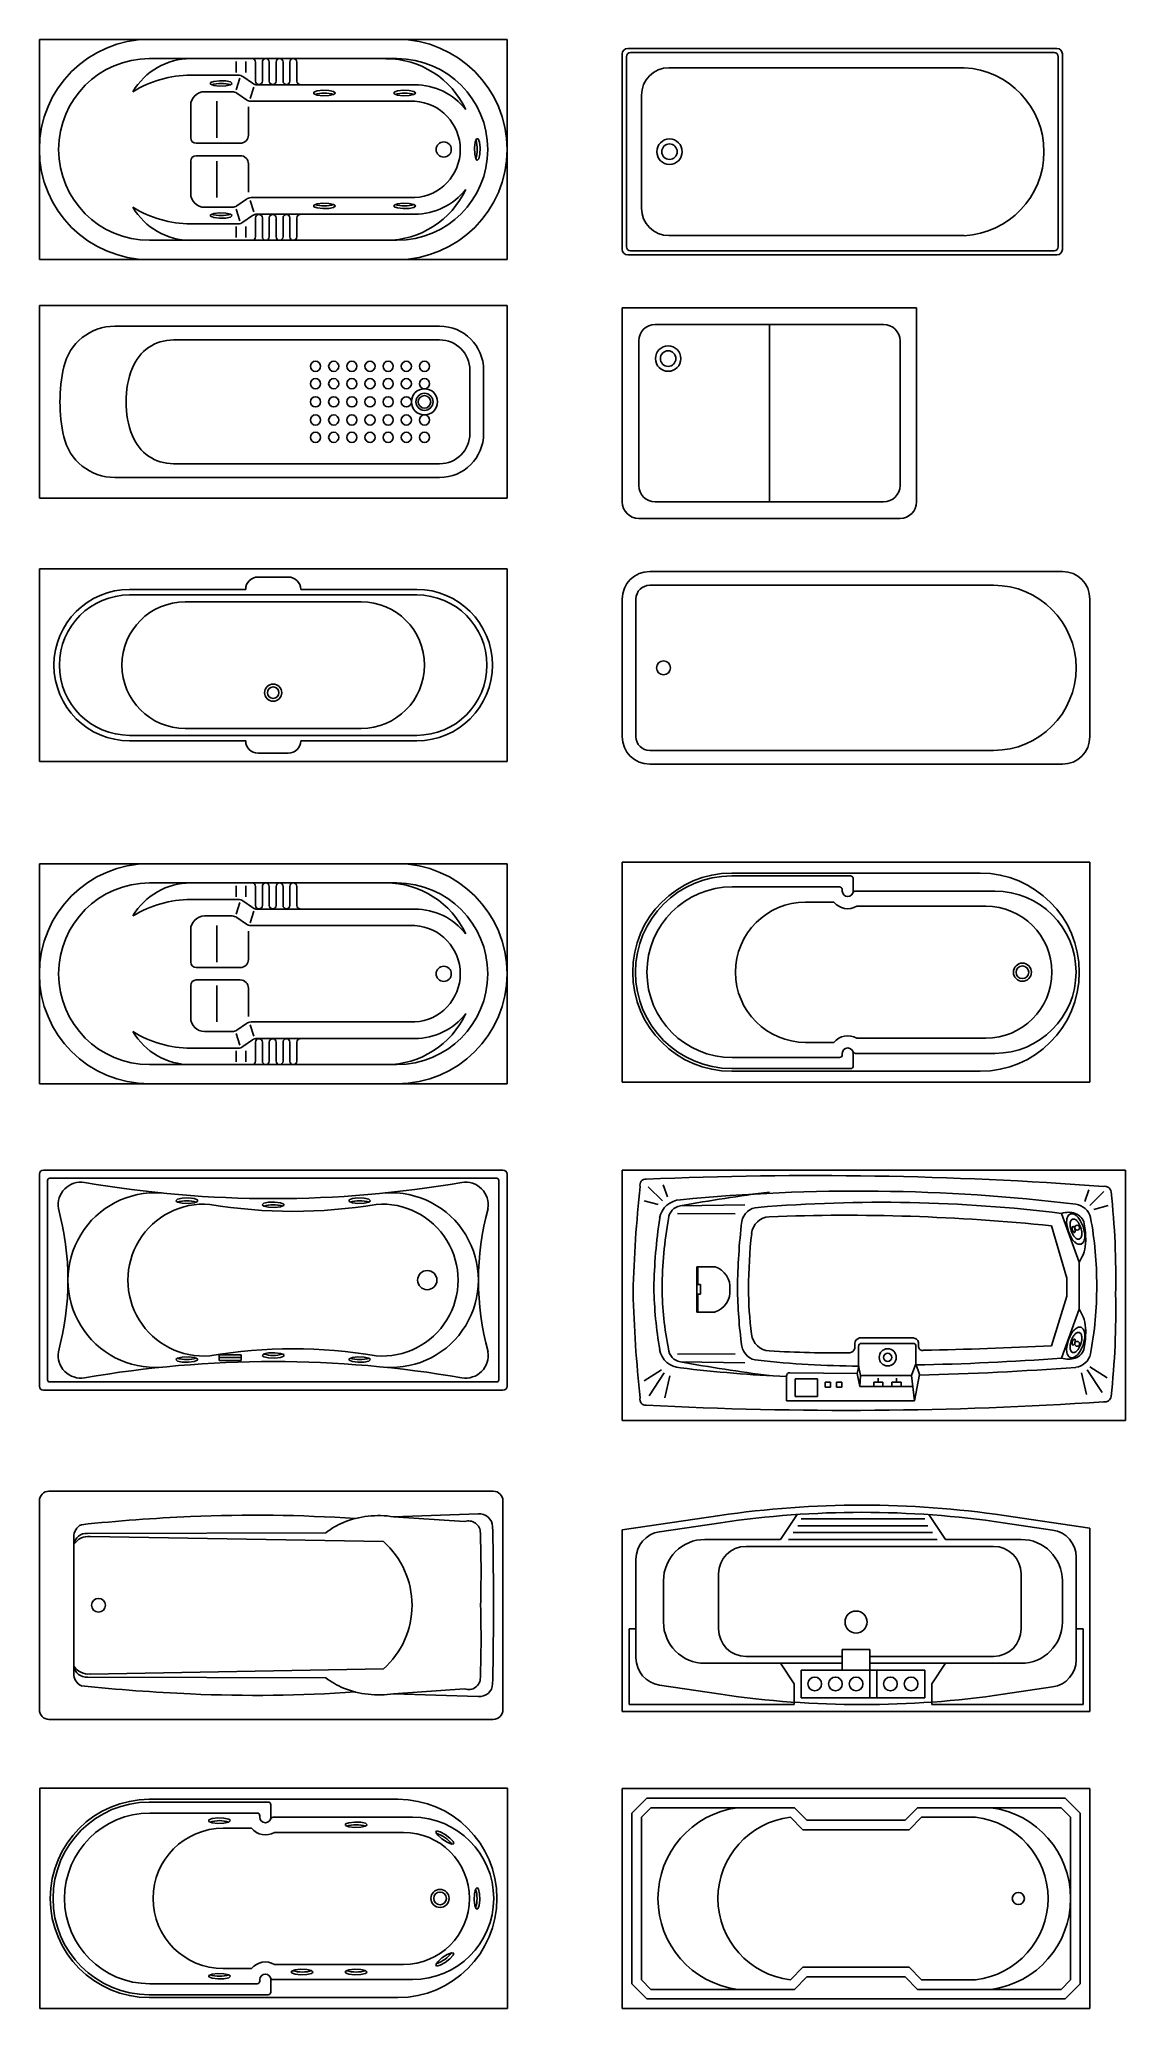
# Model space of a CAD drawing. Header units: millimetres. Extents: x 323 to 717, y -352 to 363.
import ezdxf

# ---------------------------------------------------------------- set-up
doc = ezdxf.new("R2010")
doc.units = ezdxf.units.MM
doc.layers.add('vasche', color=175, linetype='Continuous')

msp = doc.modelspace()

# ---------------------------------------------------------------- linework, layer by layer
at = {"layer": 'vasche'}
for p, q in [((322.6, 363.41), (322.6, 283.41)), ((492.6, 363.41), (322.6, 363.41)), ((492.6, 283.41), (492.6, 363.41)), ((534.48, 287.1), (534.48, 358.1)), ((534.48, 287.1), (534.48, 358.1)), ((536.48, 360.1), (684.48, 360.1)), ((536.48, 360.1), (684.48, 360.1)), ((537.48, 358.6), (684.48, 358.6)), ((684.48, 360.1), (692.48, 360.1)), ((684.48, 360.1), (692.48, 360.1)), ((684.48, 358.6), (691.48, 358.6)), ((694.48, 358.1), (694.48, 287.1)), ((694.48, 358.1), (694.48, 287.1)), ((452.6, 356.41), (362.6, 356.41)), ((394.17, 351.41), (394.17, 355.41)), ((397.67, 351.41), (397.67, 355.41)), ((401.17, 348.25), (401.17, 355.16)), ((403.67, 355.16), (403.67, 348.25)), ((406.17, 348.25), (406.17, 355.16)), ((408.67, 355.16), (408.67, 348.25)), ((411.17, 348.25), (411.17, 355.16)), ((413.67, 355.16), (413.67, 348.25)), ((416.17, 348.25), (416.17, 355.16)), ((535.98, 288.1), (535.98, 357.1)), ((551.48, 353.1), (658.77, 353.1)), ((692.98, 357.1), (692.98, 288.1)), ((377.62, 350.41), (394.88, 350.41)), ((392.67, 344.41), (382.62, 344.41)), ((394.16, 345.12), (395.48, 349.32)), ((397.84, 341.45), (394.39, 343.87)), ((396.6, 349.87), (400.05, 347.45)), ((399.25, 341.93), (400.57, 346.09)), ((401.77, 346.91), (459.1, 346.91)), ((377.62, 339.41), (377.62, 327.66)), ((387.12, 340.91), (387.12, 327.66)), ((398.62, 328.66), (398.62, 338.91)), ((459.1, 340.91), (399.56, 340.91)), ((541.48, 302.1), (541.48, 343.1)), ((379.62, 325.66), (395.62, 325.66)), ((377.62, 319.16), (377.62, 307.41)), ((395.62, 321.16), (379.62, 321.16)), ((387.12, 305.91), (387.12, 319.16)), ((398.62, 307.91), (398.62, 318.16)), ((382.62, 302.41), (392.67, 302.41)), ((394.16, 301.69), (395.48, 297.5)), ((394.39, 302.95), (397.84, 305.37)), ((399.25, 304.88), (400.57, 300.72)), ((399.56, 305.91), (459.1, 305.91)), ((377.62, 296.41), (394.88, 296.41)), ((394.17, 295.41), (394.17, 291.41)), ((396.6, 296.95), (400.05, 299.37)), ((397.67, 295.41), (397.67, 291.41)), ((401.17, 298.57), (401.17, 291.66)), ((401.77, 299.91), (459.1, 299.91)), ((403.67, 291.66), (403.67, 298.57)), ((406.17, 298.57), (406.17, 291.66)), ((408.67, 291.66), (408.67, 298.57)), ((411.17, 298.57), (411.17, 291.66)), ((413.67, 291.66), (413.67, 298.57)), ((416.17, 298.57), (416.17, 291.66)), ((362.6, 290.41), (452.6, 290.41)), ((684.48, 286.6), (537.48, 286.6)), ((658.77, 292.1), (551.48, 292.1)), ((691.48, 286.6), (684.48, 286.6)), ((322.6, 283.41), (492.6, 283.41)), ((684.48, 285.1), (536.48, 285.1)), ((684.48, 285.1), (536.48, 285.1)), ((692.48, 285.1), (684.48, 285.1)), ((692.48, 285.1), (684.48, 285.1)), ((492.6, 266.73), (322.6, 266.73)), ((322.6, 266.73), (322.6, 196.73)), ((492.6, 196.73), (492.6, 266.73)), ((641.48, 265.86), (534.48, 265.86)), ((534.48, 265.86), (534.48, 195.36)), ((641.48, 195.36), (641.48, 265.86)), ((468.1, 259.23), (350.04, 259.23)), ((629.48, 259.86), (546.48, 259.86)), ((587.98, 259.86), (587.98, 195.36)), ((371.33, 254.23), (468.1, 254.23)), ((540.48, 253.86), (540.48, 201.36)), ((635.48, 201.36), (635.48, 253.86)), ((479.1, 243.23), (479.1, 220.23)), ((484.1, 220.23), (484.1, 243.23)), ((468.1, 209.23), (371.33, 209.23)), ((350.04, 204.23), (468.1, 204.23)), ((322.6, 196.73), (492.6, 196.73)), ((546.48, 195.36), (629.48, 195.36)), ((540.48, 189.36), (635.48, 189.36)), ((492.6, 171.07), (322.6, 171.07)), ((322.6, 171.07), (322.6, 101.07)), ((413.1, 168.07), (402.1, 168.07)), ((492.6, 101.07), (492.6, 171.07)), ((694.48, 170.09), (544.48, 170.09)), ((669.48, 165.09), (544.48, 165.09)), ((397.6, 163.57), (355.4, 163.57)), ((459.8, 161.57), (355.4, 161.57)), ((439.6, 159.07), (375.6, 159.07)), ((459.8, 163.57), (417.6, 163.57)), ((534.48, 160.09), (534.48, 135.09)), ((539.48, 160.09), (539.48, 135.09)), ((704.48, 135.09), (704.48, 160.09)), ((534.48, 135.09), (534.48, 110.09)), ((539.48, 135.09), (539.48, 110.09)), ((704.48, 110.09), (704.48, 135.09)), ((355.4, 110.57), (459.8, 110.57)), ((355.4, 108.57), (397.6, 108.57)), ((375.6, 113.07), (439.6, 113.07)), ((417.6, 108.57), (459.8, 108.57)), ((322.6, 101.07), (492.6, 101.07)), ((402.1, 104.07), (413.1, 104.07)), ((544.48, 105.09), (669.48, 105.09)), ((544.48, 100.09), (694.48, 100.09)), ((704.46, 64.51), (534.46, 64.51)), ((534.46, 64.51), (534.46, -15.49)), ((704.46, -15.49), (704.46, 64.51)), ((322.6, 63.94), (322.6, -16.06)), ((492.6, 63.94), (322.6, 63.94)), ((492.6, -16.06), (492.6, 63.94)), ((664.64, 60.51), (574.28, 60.51)), ((617.46, 59.51), (574.28, 59.51)), ((618.46, 54.01), (618.46, 58.51)), ((452.6, 56.94), (362.6, 56.94)), ((377.62, 50.94), (394.88, 50.94)), ((394.17, 51.94), (394.17, 55.94)), ((396.6, 50.4), (400.05, 47.99)), ((397.67, 51.94), (397.67, 55.94)), ((401.17, 48.79), (401.17, 55.69)), ((403.67, 55.69), (403.67, 48.79)), ((406.17, 48.79), (406.17, 55.69)), ((408.67, 55.69), (408.67, 48.79)), ((411.17, 48.79), (411.17, 55.69)), ((413.67, 55.69), (413.67, 48.79)), ((416.17, 48.79), (416.17, 55.69)), ((574.46, 55.51), (613.46, 55.51)), ((614.46, 54.51), (614.46, 54.01)), ((669.96, 54.01), (619.29, 54.01)), ((392.67, 44.94), (382.62, 44.94)), ((394.16, 45.66), (395.48, 49.85)), ((397.84, 41.99), (394.39, 44.4)), ((399.25, 42.47), (400.57, 46.63)), ((401.77, 47.44), (459.1, 47.44)), ((601.16, 50.01), (611.44, 50.01)), ((619.77, 48.51), (666.66, 48.51)), ((377.62, 39.94), (377.62, 28.19)), ((387.12, 41.44), (387.12, 28.19)), ((398.62, 29.19), (398.62, 39.44)), ((459.1, 41.44), (399.56, 41.44)), ((379.62, 26.19), (395.62, 26.19)), ((395.62, 21.69), (379.62, 21.69)), ((377.62, 19.69), (377.62, 7.94)), ((387.12, 6.44), (387.12, 19.69)), ((398.62, 8.44), (398.62, 18.69)), ((382.62, 2.94), (392.67, 2.94)), ((394.16, 2.23), (395.48, -1.96)), ((394.39, 3.49), (397.84, 5.9)), ((399.25, 5.42), (400.57, 1.26)), ((399.56, 6.44), (459.1, 6.44)), ((401.77, 0.44), (459.1, 0.44)), ((666.66, 0.51), (619.77, 0.51)), ((377.62, -3.06), (394.88, -3.06)), ((394.17, -4.06), (394.17, -8.06)), ((396.6, -2.51), (400.05, -0.1)), ((397.67, -4.06), (397.67, -8.06)), ((401.17, -0.9), (401.17, -7.81)), ((403.67, -7.81), (403.67, -0.9)), ((406.17, -0.9), (406.17, -7.81)), ((408.67, -7.81), (408.67, -0.9)), ((411.17, -0.9), (411.17, -7.81)), ((413.67, -7.81), (413.67, -0.9)), ((416.17, -0.9), (416.17, -7.81)), ((613.46, -6.49), (574.46, -6.49)), ((611.44, -0.99), (601.16, -0.99)), ((614.46, -4.99), (614.46, -5.49)), ((618.46, -9.49), (618.46, -4.99)), ((619.29, -4.99), (669.96, -4.99)), ((362.6, -9.06), (452.6, -9.06)), ((574.28, -10.49), (617.46, -10.49)), ((574.28, -11.49), (664.64, -11.49)), ((322.6, -16.06), (492.6, -16.06)), ((534.46, -15.49), (704.46, -15.49)), ((322.6, -48.85), (322.6, -125.85)), ((491.1, -47.35), (324.1, -47.35)), ((492.6, -125.85), (492.6, -48.85)), ((717.48, -47.39), (534.48, -47.39)), ((534.48, -47.39), (534.48, -138.39)), ((717.48, -47.39), (717.48, -138.39)), ((325.6, -51.1), (325.6, -123.6)), ((488.85, -50.35), (326.35, -50.35)), ((489.6, -123.6), (489.6, -51.1)), ((543.94, -53.42), (549.1, -58.49)), ((549.41, -52.7), (550.92, -57.04)), ((704.12, -54.49), (702.6, -58.83)), ((709.59, -55.21), (704.42, -60.28)), ((542.42, -58.49), (547.58, -59.93)), ((575.48, -63.3), (554.57, -63.1)), ((579.05, -59.99), (555.61, -60.38)), ((694.2, -63.1), (700.57, -80.88)), ((697.4, -63.26), (696.62, -63.91)), ((698.33, -63.22), (697.4, -63.26)), ((711.1, -60.28), (705.94, -61.72)), ((696.16, -86.68), (690.5, -67.62)), ((696.1, -67.41), (696.67, -69.73)), ((696.67, -69.73), (697.68, -71.89)), ((697.31, -67.86), (697.66, -69.39)), ((698.17, -65.15), (697.66, -65.57)), ((697.66, -69.39), (698.31, -70.82)), ((698.11, -67.9), (698.01, -68.21)), ((698.01, -68.21), (698.01, -68.57)), ((698.01, -68.57), (698.1, -69.04)), ((698.1, -69.04), (698.27, -69.49)), ((698.24, -67.8), (698.11, -67.9)), ((698.83, -65.17), (698.17, -65.15)), ((698.4, -67.82), (698.24, -67.8)), ((698.27, -69.49), (698.45, -69.8)), ((698.64, -68.04), (698.4, -67.82)), ((698.45, -69.8), (698.71, -70.03)), ((698.83, -68.35), (698.64, -68.04)), ((698.71, -70.03), (698.86, -70.04)), ((698.99, -68.8), (698.83, -68.35)), ((698.86, -70.04), (698.98, -69.94)), ((698.98, -69.94), (699.08, -69.62)), ((699.08, -69.26), (698.99, -68.8)), ((699.08, -69.62), (699.08, -69.26)), ((701.15, -68.22), (700.5, -66.79)), ((702.01, -67.85), (701, -65.69)), ((701.5, -69.75), (701.15, -68.22)), ((702.58, -70.17), (702.01, -67.85)), ((700.03, -72.47), (700.64, -72.46)), ((700.27, -74.31), (701.28, -74.32)), ((700.64, -72.46), (701.15, -72.04)), ((701.28, -74.32), (702.07, -73.68)), ((561.56, -90.71), (561.56, -82.48)), ((561.56, -82.48), (568.27, -82.48)), ((561.95, -82.48), (561.95, -88.97)), ((700.55, -85.44), (700.57, -80.88)), ((700.55, -85.29), (700.57, -97.92)), ((561.56, -90.71), (561.56, -98.94)), ((561.95, -88.97), (562.92, -88.97)), ((561.95, -92.45), (562.92, -92.45)), ((561.95, -98.94), (561.95, -92.45)), ((562.92, -88.97), (562.92, -90.71)), ((562.92, -92.45), (562.92, -90.71)), ((696.16, -89.91), (696.16, -86.68)), ((696.16, -89.91), (696.16, -93.14)), ((561.56, -98.94), (568.27, -98.94)), ((696.16, -93.14), (690.5, -111.18)), ((694.2, -115.71), (700.57, -97.92)), ((696.67, -109.07), (697.68, -106.91)), ((700.03, -106.33), (700.64, -106.34)), ((700.27, -104.5), (701.28, -104.48)), ((700.64, -106.34), (701.15, -106.76)), ((701.28, -104.48), (702.07, -105.13)), ((575.48, -114.09), (554.57, -114.29)), ((619.02, -112.23), (619.02, -110.38)), ((620.43, -111.47), (620.43, -118.53)), ((620.77, -108.34), (640.3, -108.34)), ((640.13, -110.33), (621.57, -110.33)), ((641.27, -117.73), (641.27, -111.47)), ((642.23, -109.96), (642.23, -111.6)), ((696.1, -111.39), (696.67, -109.07)), ((697.31, -110.94), (697.66, -109.41)), ((697.66, -109.41), (698.31, -107.98)), ((698.17, -113.65), (697.66, -113.24)), ((698.01, -110.23), (698.1, -109.76)), ((698.01, -110.59), (698.01, -110.23)), ((698.11, -110.91), (698.01, -110.59)), ((698.1, -109.76), (698.27, -109.31)), ((698.24, -111.01), (698.11, -110.91)), ((698.83, -113.63), (698.17, -113.65)), ((698.4, -110.98), (698.24, -111.01)), ((698.27, -109.31), (698.45, -109)), ((698.64, -110.76), (698.4, -110.98)), ((698.45, -109), (698.71, -108.77)), ((698.83, -110.45), (698.64, -110.76)), ((698.71, -108.77), (698.86, -108.76)), ((698.99, -110.01), (698.83, -110.45)), ((698.86, -108.76), (698.98, -108.86)), ((698.98, -108.86), (699.08, -109.18)), ((699.08, -109.54), (698.99, -110.01)), ((699.08, -109.18), (699.08, -109.54)), ((701.15, -110.58), (700.5, -112.02)), ((702.01, -110.95), (701, -113.11)), ((701.5, -109.05), (701.15, -110.58)), ((702.58, -108.63), (702.01, -110.95)), ((388, -114.51), (396, -114.51)), ((388, -116.51), (388, -114.51)), ((388, -115.51), (396, -115.51)), ((396, -116.51), (388, -116.51)), ((396, -114.51), (396, -116.51)), ((542.42, -123.91), (548.79, -119.94)), ((544.24, -129.33), (549.71, -121.02)), ((579.05, -117.41), (555.61, -117.01)), ((595.37, -121), (619.84, -121.32)), ((620.44, -118.61), (619.84, -121.32)), ((619.84, -121.32), (620.88, -126.02)), ((620.43, -118.53), (621.13, -122.04)), ((639.68, -122.04), (641.27, -117.73)), ((641.27, -117.73), (642.49, -121.63)), ((697.4, -115.54), (696.62, -114.9)), ((698.33, -115.58), (697.4, -115.54)), ((703.21, -128.95), (701.39, -121)), ((708.98, -128.23), (703.51, -119.92)), ((710.8, -122.81), (704.42, -118.83)), ((324.1, -127.35), (491.1, -127.35)), ((326.35, -124.35), (488.85, -124.35)), ((550.01, -130.06), (551.83, -122.1)), ((594.22, -131.25), (594.22, -122.14)), ((597.4, -123.21), (597.4, -129.59)), ((605.47, -123.21), (597.4, -123.21)), ((605.47, -129.59), (605.47, -123.21)), ((608.31, -126.21), (608.31, -124.41)), ((608.31, -124.41), (610.22, -124.41)), ((610.22, -126.21), (608.31, -126.21)), ((610.22, -124.41), (610.22, -126.21)), ((612.36, -124.41), (614.26, -124.41)), ((612.36, -126.21), (612.36, -124.41)), ((614.26, -126.21), (612.36, -126.21)), ((614.26, -124.41), (614.26, -126.21)), ((620.88, -126.02), (621.13, -122.04)), ((620.88, -126.02), (640.24, -126.02)), ((621.13, -122.04), (639.68, -122.04)), ((629.22, -124.41), (625.89, -124.41)), ((625.89, -124.41), (625.89, -126.01)), ((627.55, -124.41), (627.55, -123.01)), ((629.22, -125.81), (629.22, -124.41)), ((632.53, -124.41), (632.53, -126.01)), ((635.87, -124.41), (632.53, -124.41)), ((634.2, -124.41), (634.2, -123.01)), ((635.87, -125.81), (635.87, -124.41)), ((640.73, -131.25), (639.68, -122.04)), ((642.49, -121.63), (640.73, -131.25)), ((640.73, -131.25), (594.22, -131.25)), ((597.4, -129.59), (605.47, -129.59)), ((717.48, -138.39), (534.48, -138.39)), ((326.1, -164.03), (487.6, -164.03)), ((322.6, -243.42), (322.6, -167.53)), ((491.1, -167.53), (491.1, -243.42)), ((482.14, -172.31), (451.36, -173.33)), ((477.19, -175.08), (451.36, -173.33)), ((534.48, -178.13), (569.93, -172.88)), ((534.48, -244.07), (534.48, -178.13)), ((548.01, -178.79), (570.32, -175.49)), ((591.98, -181.57), (598.03, -172.5)), ((645.61, -176.57), (598.32, -176.57)), ((644.48, -174.07), (599.48, -174.07)), ((645.92, -172.55), (651.98, -181.57)), ((672.9, -175.49), (690.94, -178.16)), ((673.29, -172.88), (704.48, -177.5)), ((704.48, -177.5), (704.48, -244.07)), ((335.16, -180.71), (335.16, -183.34)), ((335.16, -183.34), (335.16, -205.47)), ((426.76, -179.11), (340.09, -179.39)), ((447.7, -182.35), (341.03, -180.5)), ((564.48, -181.57), (591.98, -181.57)), ((579.48, -184.07), (669.48, -184.07)), ((648.97, -181.57), (594.98, -181.57)), ((647.29, -179.07), (596.65, -179.07)), ((651.98, -181.57), (679.48, -181.57)), ((539.48, -224.6), (539.48, -188.68)), ((699.48, -188.05), (699.48, -225.24)), ((549.48, -211.57), (549.48, -196.57)), ((569.48, -214.07), (569.48, -194.07)), ((679.48, -194.07), (679.48, -214.07)), ((694.48, -196.57), (694.48, -211.57)), ((335.16, -227.61), (335.16, -205.47)), ((536.98, -241.57), (536.98, -214.07)), ((536.98, -214.07), (539.48, -214.07)), ((699.48, -214.07), (701.98, -214.07)), ((701.98, -214.07), (701.98, -241.57)), ((624.48, -221.57), (614.48, -221.57)), ((614.48, -221.57), (614.48, -229.07)), ((624.48, -229.07), (624.48, -221.57)), ((335.16, -230.24), (335.16, -227.61)), ((447.7, -228.6), (341.03, -230.45)), ((614.48, -226.57), (564.48, -226.57)), ((614.48, -224.07), (579.48, -224.07)), ((591.98, -226.57), (596.98, -234.07)), ((669.48, -224.07), (624.48, -224.07)), ((679.48, -226.57), (624.48, -226.57)), ((646.98, -234.02), (651.98, -226.57)), ((426.76, -231.84), (340.09, -231.56)), ((477.19, -235.87), (451.36, -237.61)), ((570.32, -237.8), (548.01, -234.5)), ((596.98, -234.07), (596.98, -241.57)), ((644.48, -229.07), (599.48, -229.07)), ((599.48, -229.07), (599.48, -239.07)), ((624.48, -239.07), (624.48, -229.07)), ((626.98, -239.07), (626.98, -229.07)), ((644.48, -239.07), (644.48, -229.07)), ((646.98, -241.57), (646.98, -234.02)), ((690.94, -235.13), (672.9, -237.8)), ((482.14, -238.64), (451.36, -237.61)), ((596.98, -241.57), (536.98, -241.57)), ((599.48, -239.07), (644.48, -239.07)), ((701.98, -241.57), (646.98, -241.57)), ((487.6, -246.92), (326.1, -246.92)), ((704.48, -244.07), (534.48, -244.07)), ((492.75, -271.98), (322.75, -271.98)), ((322.75, -271.98), (322.75, -351.98)), ((452.93, -275.98), (362.57, -275.98)), ((405.75, -276.98), (362.57, -276.98)), ((406.75, -282.48), (406.75, -277.98)), ((492.75, -351.98), (492.75, -271.98)), ((704.48, -272.01), (534.48, -272.01)), ((534.48, -272.01), (534.48, -352.01)), ((537.98, -281.01), (543.48, -275.51)), ((541.48, -282.46), (544.93, -279.01)), ((543.48, -275.51), (695.48, -275.51)), ((544.93, -279.01), (597.13, -279.01)), ((597.13, -279.01), (601.63, -283.51)), ((637.33, -283.51), (641.83, -279.01)), ((641.83, -279.01), (694.03, -279.01)), ((694.03, -279.01), (697.48, -282.46)), ((695.48, -275.51), (700.98, -281.01)), ((704.48, -352.01), (704.48, -272.01)), ((362.75, -280.98), (401.75, -280.98)), ((402.75, -281.98), (402.75, -282.48)), ((458.25, -282.48), (407.58, -282.48)), ((537.98, -343.01), (537.98, -281.01)), ((541.48, -341.56), (541.48, -282.46)), ((600.18, -287.01), (595.68, -282.51)), ((601.63, -283.51), (637.33, -283.51)), ((643.28, -282.51), (638.78, -287.01)), ((662.88, -282.51), (643.28, -282.51)), ((697.48, -282.46), (697.48, -341.56)), ((700.98, -281.01), (700.98, -343.01)), ((389.45, -286.48), (399.73, -286.48)), ((408.06, -287.98), (454.95, -287.98)), ((638.78, -287.01), (600.18, -287.01)), ((454.95, -335.98), (408.06, -335.98)), ((401.75, -342.98), (362.75, -342.98)), ((399.73, -337.48), (389.45, -337.48)), ((402.75, -341.48), (402.75, -341.98)), ((406.75, -345.98), (406.75, -341.48)), ((407.58, -341.48), (458.25, -341.48)), ((543.48, -348.51), (537.98, -343.01)), ((544.93, -345.01), (541.48, -341.56)), ((595.68, -341.51), (600.18, -337.01)), ((601.63, -340.51), (597.13, -345.01)), ((600.18, -337.01), (638.78, -337.01)), ((637.33, -340.51), (601.63, -340.51)), ((641.83, -345.01), (637.33, -340.51)), ((638.78, -337.01), (643.28, -341.51)), ((643.28, -341.51), (662.88, -341.51)), ((697.48, -341.56), (694.03, -345.01)), ((700.98, -343.01), (695.48, -348.51)), ((362.57, -346.98), (405.75, -346.98)), ((362.57, -347.98), (452.93, -347.98)), ((695.48, -348.51), (543.48, -348.51)), ((597.13, -345.01), (544.93, -345.01)), ((694.03, -345.01), (641.83, -345.01)), ((322.75, -351.98), (492.75, -351.98)), ((534.48, -352.01), (704.48, -352.01))]:
    msp.add_line(p, q, dxfattribs=at)
at = {"layer": 'vasche', "extrusion": (0, -1, 0)}
for p, q in [((324.6, 363.41), (490.6, 363.41)), ((536.46, 64.51), (702.46, 64.51)), ((324.6, 63.94), (490.6, 63.94)), ((324.6, -47.35), (490.6, -47.35)), ((324.75, -271.98), (490.75, -271.98)), ((536.48, -272.01), (702.48, -272.01))]:
    msp.add_line(p, q, dxfattribs=at)
at = {"layer": 'vasche', "linetype": 'Continuous'}
for p, q in [((386.05, 348.16), (384.83, 347.69)), ((384.83, 347.69), (384.83, 347.13)), ((384.83, 347.13), (386.05, 346.65)), ((388.1, 348.4), (386.05, 348.16)), ((386.05, 346.65), (388.1, 346.42)), ((390.33, 348.32), (388.1, 348.4)), ((388.1, 346.42), (390.33, 346.5)), ((392.04, 347.95), (390.33, 348.32)), ((390.33, 346.5), (392.04, 346.87)), ((392.67, 347.41), (392.04, 347.95)), ((392.04, 346.87), (392.67, 347.41)), ((423.58, 344.66), (422.36, 344.19)), ((422.36, 344.19), (422.36, 343.63)), ((422.36, 343.63), (423.58, 343.15)), ((425.63, 344.9), (423.58, 344.66)), ((427.86, 344.82), (425.63, 344.9)), ((429.57, 344.45), (427.86, 344.82)), ((430.2, 343.91), (429.57, 344.45)), ((429.57, 343.37), (430.2, 343.91)), ((452.78, 344.66), (451.56, 344.19)), ((451.56, 344.19), (451.56, 343.63)), ((451.56, 343.63), (452.78, 343.15)), ((454.83, 344.9), (452.78, 344.66)), ((457.06, 344.82), (454.83, 344.9)), ((458.77, 344.45), (457.06, 344.82)), ((459.4, 343.91), (458.77, 344.45)), ((458.77, 343.37), (459.4, 343.91)), ((423.58, 343.15), (425.63, 342.92)), ((425.63, 342.92), (427.86, 343)), ((427.86, 343), (429.57, 343.37)), ((452.78, 343.15), (454.83, 342.92)), ((454.83, 342.92), (457.06, 343)), ((457.06, 343), (458.77, 343.37)), ((481.03, 326.03), (480.8, 323.98)), ((480.8, 323.98), (480.88, 321.75)), ((481.5, 327.25), (481.03, 326.03)), ((482.07, 327.25), (481.5, 327.25)), ((482.54, 326.03), (482.07, 327.25)), ((482.78, 323.98), (482.54, 326.03)), ((482.7, 321.75), (482.78, 323.98)), ((480.88, 321.75), (481.24, 320.04)), ((481.24, 320.04), (481.79, 319.41)), ((481.79, 319.41), (482.33, 320.04)), ((482.33, 320.04), (482.7, 321.75)), ((422.36, 303.19), (423.58, 303.66)), ((422.36, 302.63), (422.36, 303.19)), ((423.58, 302.15), (422.36, 302.63)), ((423.58, 303.66), (425.63, 303.9)), ((425.63, 301.92), (423.58, 302.15)), ((425.63, 303.9), (427.86, 303.82)), ((427.86, 302), (425.63, 301.92)), ((427.86, 303.82), (429.57, 303.45)), ((429.57, 302.37), (427.86, 302)), ((429.57, 303.45), (430.2, 302.91)), ((430.2, 302.91), (429.57, 302.37)), ((451.56, 303.19), (452.78, 303.66)), ((451.56, 302.63), (451.56, 303.19)), ((452.78, 302.15), (451.56, 302.63)), ((452.78, 303.66), (454.83, 303.9)), ((454.83, 301.92), (452.78, 302.15)), ((454.83, 303.9), (457.06, 303.82)), ((457.06, 302), (454.83, 301.92)), ((457.06, 303.82), (458.77, 303.45)), ((458.77, 302.37), (457.06, 302)), ((458.77, 303.45), (459.4, 302.91)), ((459.4, 302.91), (458.77, 302.37)), ((384.83, 299.69), (386.05, 300.16)), ((384.83, 299.13), (384.83, 299.69)), ((386.05, 298.65), (384.83, 299.13)), ((386.05, 300.16), (388.1, 300.4)), ((388.1, 298.42), (386.05, 298.65)), ((388.1, 300.4), (390.33, 300.32)), ((390.33, 298.5), (388.1, 298.42)), ((390.33, 300.32), (392.04, 299.95)), ((392.04, 298.87), (390.33, 298.5)), ((392.04, 299.95), (392.67, 299.41)), ((392.67, 299.41), (392.04, 298.87)), ((372.84, -57.95), (372.2, -58.49)), ((372.2, -58.49), (372.84, -59.03)), ((374.54, -57.58), (372.84, -57.95)), ((372.84, -59.03), (374.54, -59.4)), ((376.77, -57.5), (374.54, -57.58)), ((374.54, -59.4), (376.77, -59.48)), ((378.82, -57.74), (376.77, -57.5)), ((376.77, -59.48), (378.82, -59.25)), ((380.04, -58.21), (378.82, -57.74)), ((378.82, -59.25), (380.04, -58.77)), ((380.04, -58.77), (380.04, -58.21)), ((404.24, -59.45), (403.6, -59.99)), ((403.6, -59.99), (404.24, -60.53)), ((405.94, -59.08), (404.24, -59.45)), ((404.24, -60.53), (405.94, -60.9)), ((408.17, -59), (405.94, -59.08)), ((405.94, -60.9), (408.17, -60.98)), ((410.22, -59.23), (408.17, -59)), ((408.17, -60.98), (410.22, -60.75)), ((411.44, -59.71), (410.22, -59.23)), ((410.22, -60.75), (411.44, -60.27)), ((411.44, -60.27), (411.44, -59.71)), ((435.16, -58.21), (436.38, -57.74)), ((435.16, -58.77), (435.16, -58.21)), ((436.38, -59.25), (435.16, -58.77)), ((436.38, -57.74), (438.43, -57.5)), ((438.43, -59.48), (436.38, -59.25)), ((438.43, -57.5), (440.66, -57.58)), ((440.66, -59.4), (438.43, -59.48)), ((440.66, -57.58), (442.37, -57.95)), ((442.37, -59.03), (440.66, -59.4)), ((442.37, -57.95), (443, -58.49)), ((443, -58.49), (442.37, -59.03)), ((403.6, -114.71), (404.24, -114.17)), ((404.24, -114.17), (405.94, -113.8)), ((405.94, -113.8), (408.17, -113.72)), ((408.17, -113.72), (410.22, -113.95)), ((410.22, -113.95), (411.44, -114.43)), ((411.44, -114.43), (411.44, -114.99)), ((372.2, -116.21), (372.84, -115.67)), ((372.84, -116.75), (372.2, -116.21)), ((372.84, -115.67), (374.54, -115.3)), ((374.54, -117.12), (372.84, -116.75)), ((374.54, -115.3), (376.77, -115.22)), ((376.77, -117.2), (374.54, -117.12)), ((376.77, -115.22), (378.82, -115.45)), ((378.82, -116.96), (376.77, -117.2)), ((378.82, -115.45), (380.04, -115.92)), ((380.04, -116.49), (378.82, -116.96)), ((380.04, -115.92), (380.04, -116.49)), ((404.24, -115.25), (403.6, -114.71)), ((405.94, -115.62), (404.24, -115.25)), ((408.17, -115.7), (405.94, -115.62)), ((410.22, -115.46), (408.17, -115.7)), ((411.44, -114.99), (410.22, -115.46)), ((436.38, -115.45), (435.16, -115.92)), ((435.16, -115.92), (435.16, -116.49)), ((435.16, -116.49), (436.38, -116.96)), ((438.43, -115.22), (436.38, -115.45)), ((436.38, -116.96), (438.43, -117.2)), ((440.66, -115.3), (438.43, -115.22)), ((438.43, -117.2), (440.66, -117.12)), ((442.37, -115.67), (440.66, -115.3)), ((440.66, -117.12), (442.37, -116.75)), ((443, -116.21), (442.37, -115.67)), ((442.37, -116.75), (443, -116.21)), ((384.21, -283.44), (385.43, -282.97)), ((384.21, -284.01), (384.21, -283.44)), ((385.43, -284.48), (384.21, -284.01)), ((385.43, -282.97), (387.48, -282.74)), ((387.48, -284.72), (385.43, -284.48)), ((387.48, -282.74), (389.71, -282.82)), ((389.71, -284.64), (387.48, -284.72)), ((389.71, -282.82), (391.42, -283.19)), ((391.42, -284.27), (389.71, -284.64)), ((391.42, -283.19), (392.05, -283.73)), ((392.05, -283.73), (391.42, -284.27)), ((433.91, -284.94), (435.13, -284.47)), ((433.91, -285.51), (433.91, -284.94)), ((435.13, -285.98), (433.91, -285.51)), ((435.13, -284.47), (437.18, -284.24)), ((437.18, -286.22), (435.13, -285.98)), ((437.18, -284.24), (439.41, -284.32)), ((439.41, -286.14), (437.18, -286.22)), ((439.41, -284.32), (441.12, -284.69)), ((441.12, -285.77), (439.41, -286.14)), ((441.12, -284.69), (441.75, -285.23)), ((441.75, -285.23), (441.12, -285.77)), ((466.68, -287.87), (467, -287.41)), ((467.4, -288.96), (466.68, -287.87)), ((467, -287.41), (468.27, -287.73)), ((468.95, -290.33), (467.4, -288.96)), ((468.27, -287.73), (470.08, -288.71)), ((470.82, -291.55), (468.95, -290.33)), ((470.08, -288.71), (471.86, -290.06)), ((472.43, -292.22), (470.82, -291.55)), ((471.86, -290.06), (473.05, -291.34)), ((473.26, -292.15), (472.43, -292.22)), ((473.05, -291.34), (473.26, -292.15)), ((480.79, -310.31), (480.71, -312.55)), ((480.71, -312.55), (480.95, -314.6)), ((481.16, -308.61), (480.79, -310.31)), ((480.95, -314.6), (481.42, -315.81)), ((481.7, -307.98), (481.16, -308.61)), ((482.24, -308.61), (481.7, -307.98)), ((481.98, -315.81), (482.46, -314.6)), ((482.61, -310.31), (482.24, -308.61)), ((482.46, -314.6), (482.69, -312.55)), ((482.69, -312.55), (482.61, -310.31)), ((481.42, -315.81), (481.98, -315.81)), ((467.4, -334.99), (466.68, -336.08)), ((466.68, -336.08), (467, -336.54)), ((467, -336.54), (468.27, -336.23)), ((468.95, -333.62), (467.4, -334.99)), ((468.27, -336.23), (470.08, -335.24)), ((470.82, -332.41), (468.95, -333.62)), ((470.08, -335.24), (471.86, -333.9)), ((472.43, -331.73), (470.82, -332.41)), ((471.86, -333.9), (473.05, -332.61)), ((473.26, -331.81), (472.43, -331.73)), ((473.05, -332.61), (473.26, -331.81)), ((385.43, -339.47), (384.21, -339.94)), ((384.21, -339.94), (384.21, -340.51)), ((384.21, -340.51), (385.43, -340.98)), ((387.48, -339.24), (385.43, -339.47)), ((385.43, -340.98), (387.48, -341.22)), ((389.71, -339.32), (387.48, -339.24)), ((387.48, -341.22), (389.71, -341.14)), ((391.42, -339.69), (389.71, -339.32)), ((389.71, -341.14), (391.42, -340.77)), ((392.05, -340.23), (391.42, -339.69)), ((391.42, -340.77), (392.05, -340.23)), ((415.53, -337.97), (414.31, -338.44)), ((414.31, -338.44), (414.31, -339.01)), ((414.31, -339.01), (415.53, -339.48)), ((417.58, -337.74), (415.53, -337.97)), ((415.53, -339.48), (417.58, -339.72)), ((419.81, -337.82), (417.58, -337.74)), ((417.58, -339.72), (419.81, -339.64)), ((421.52, -338.19), (419.81, -337.82)), ((419.81, -339.64), (421.52, -339.27)), ((422.15, -338.73), (421.52, -338.19)), ((421.52, -339.27), (422.15, -338.73)), ((435.13, -337.97), (433.91, -338.44)), ((433.91, -338.44), (433.91, -339.01)), ((433.91, -339.01), (435.13, -339.48)), ((437.18, -337.74), (435.13, -337.97)), ((435.13, -339.48), (437.18, -339.72)), ((439.41, -337.82), (437.18, -337.74)), ((437.18, -339.72), (439.41, -339.64)), ((441.12, -338.19), (439.41, -337.82)), ((439.41, -339.64), (441.12, -339.27)), ((441.75, -338.73), (441.12, -338.19)), ((441.12, -339.27), (441.75, -338.73))]:
    msp.add_line(p, q, dxfattribs=at)
at = {"layer": 'vasche'}
for centre, radius in [((469.6, 323.41), 2.75), ((551.66, 322.6), 4.62), ((551.66, 322.6), 2.82), ((551.17, 247.44), 4.62), ((423, 244.63), 1.85), ((429.6, 244.63), 1.85), ((436.2, 244.63), 1.85), ((442.8, 244.63), 1.85), ((449.4, 244.63), 1.85), ((456, 244.63), 1.85), ((462.6, 244.63), 1.85), ((551.17, 247.44), 2.82), ((423, 238.33), 1.85), ((429.6, 238.33), 1.85), ((436.2, 238.33), 1.85), ((442.8, 238.33), 1.85), ((449.4, 238.33), 1.85), ((456, 238.33), 1.85), ((462.6, 231.73), 4.75), ((462.6, 238.33), 1.85), ((423, 231.73), 1.85), ((429.6, 231.73), 1.85), ((436.2, 231.73), 1.85), ((442.8, 231.73), 1.85), ((449.4, 231.73), 1.85), ((456, 231.73), 1.85), ((462.6, 231.73), 3.1), ((462.6, 231.73), 2.3), ((423, 225.13), 1.85), ((429.6, 225.13), 1.85), ((436.2, 225.13), 1.85), ((442.8, 225.13), 1.85), ((449.4, 225.13), 1.85), ((456, 225.13), 1.85), ((462.6, 225.13), 1.85), ((423, 218.83), 1.85), ((429.6, 218.83), 1.85), ((436.2, 218.83), 1.85), ((442.8, 218.83), 1.85), ((449.4, 218.83), 1.85), ((456, 218.83), 1.85), ((462.6, 218.83), 1.85), ((549.48, 135.09), 2.5), ((407.6, 126.07), 3.1), ((407.6, 126.07), 2.1), ((469.6, 23.94), 2.75), ((679.96, 24.51), 3.3), ((679.96, 24.51), 2.3), ((699.87, -68.3), 0.873), ((463.6, -87.35), 3.5), ((630.99, -115.41), 3.1), ((630.99, -115.41), 1.5), ((699.87, -110.5), 0.873), ((344.11, -205.47), 2.51), ((619.48, -211.57), 4), ((604.48, -234.07), 2.5), ((611.98, -234.07), 2.5), ((619.48, -234.07), 2.5), ((631.98, -234.07), 2.5), ((639.48, -234.07), 2.5), ((468.25, -311.98), 3.3), ((468.25, -311.98), 2.3), ((678.48, -312.01), 2.2)]:
    msp.add_circle(centre, radius, dxfattribs=at)
for centre, radius, start, end in [((362.6, 323.41), 40, 90, 270), ((452.6, 323.41), 40, 270, 90), ((536.48, 358.1), 2, 90, 180), ((536.48, 358.1), 2, 90, 180), ((537.48, 357.1), 1.5, 90, 180), ((691.48, 357.1), 1.5, 0, 90), ((692.48, 358.1), 2, 0, 90), ((692.48, 358.1), 2, 0, 90), ((362.6, 323.41), 33, 90, 270), ((377.62, 332.03), 24.38, 90, 149.48976), ((399.92, 355.16), 1.25, 0, 90), ((404.92, 355.16), 1.25, 0, 180), ((409.92, 355.16), 1.25, 0, 180), ((414.92, 355.16), 1.25, 0, 180), ((448.6, 324.43), 31.97, 24.90565, 90), ((452.6, 323.41), 33, 270, 90), ((551.48, 343.1), 10, 90, 180), ((657.25, 322.6), 30.54, 272.85638, 87.14362), ((377.62, 310.66), 39.75, 90, 121.89079), ((382.62, 339.41), 5, 90, 180), ((388.67, 335.16), 12.25, 73.57358, 106.42642), ((392.67, 341.41), 3, 55.00798, 90), ((394.88, 347.41), 3, 55.00798, 90), ((401.77, 349.91), 3, 235.00798, 270), ((402.42, 348.25), 1.25, 180, 0), ((407.42, 348.25), 1.25, 180, 0), ((412.42, 348.25), 1.25, 180, 0), ((417.42, 348.25), 1.25, 180, 270), ((426.2, 331.66), 12.25, 73.57358, 106.42642), ((455.4, 331.66), 12.25, 73.57358, 106.42642), ((459.1, 323.41), 23.5, 38.07223, 90), ((399.56, 343.91), 3, 235.00798, 270), ((458.09, 323.41), 17.53, 273.31918, 86.68082), ((379.62, 327.66), 2, 180, 270), ((395.62, 328.66), 3, 270, 0), ((469.54, 323.41), 12.25, 343.57358, 16.42642), ((379.62, 319.16), 2, 90, 180), ((395.62, 318.16), 3, 0, 90), ((448.6, 322.38), 31.97, 270, 335.09435), ((459.1, 323.41), 23.5, 270, 321.92777), ((377.62, 314.78), 24.38, 210.51024, 270), ((377.62, 336.16), 39.75, 238.10921, 270), ((382.62, 307.41), 5, 180, 270), ((392.67, 305.41), 3, 270, 304.99202), ((399.56, 302.91), 3, 90, 124.99202), ((426.2, 315.16), 12.25, 253.57358, 286.42642), ((455.4, 315.16), 12.25, 253.57358, 286.42642), ((551.48, 302.1), 10, 180, 270), ((388.67, 311.66), 12.25, 253.57358, 286.42642), ((394.88, 299.41), 3, 270, 304.99202), ((401.77, 296.91), 3, 90, 124.99202), ((402.42, 298.57), 1.25, 0, 180), ((407.42, 298.57), 1.25, 0, 180), ((412.42, 298.57), 1.25, 0, 180), ((417.42, 298.57), 1.25, 90, 180), ((399.92, 291.66), 1.25, 270, 0), ((404.92, 291.66), 1.25, 180, 0), ((409.92, 291.66), 1.25, 180, 0), ((414.92, 291.66), 1.25, 180, 0), ((536.48, 287.1), 2, 180, 270), ((536.48, 287.1), 2, 180, 270), ((537.48, 288.1), 1.5, 180, 270), ((691.48, 288.1), 1.5, 270, 0), ((692.48, 287.1), 2, 270, 0), ((692.48, 287.1), 2, 270, 0), ((350.04, 240.23), 19, 90, 167.35094), ((468.1, 243.23), 16, 0, 90), ((546.48, 253.86), 6, 90, 180), ((629.48, 253.86), 6, 0, 90), ((371.33, 238.23), 16, 90, 158.6029), ((468.1, 243.23), 11, 0, 90), ((387.92, 231.73), 57.82, 167.35094, 192.64906), ((387.92, 231.73), 33.82, 158.6029, 201.3971), ((350.04, 223.23), 19, 192.64906, 270), ((371.33, 225.23), 16, 201.3971, 270), ((468.1, 220.23), 16, 270, 0), ((468.1, 220.23), 11, 270, 0), ((546.48, 201.36), 6, 180, 270), ((629.48, 201.36), 6, 270, 0), ((540.48, 195.36), 6, 180, 270), ((635.48, 195.36), 6, 270, 0), ((402.1, 163.57), 4.5, 90, 180), ((413.1, 163.57), 4.5, 0, 90), ((544.48, 160.09), 10, 90, 180), ((544.48, 160.09), 5, 90, 180), ((669.48, 135.09), 30, 270, 90), ((694.48, 160.09), 10, 0, 90), ((355.4, 136.07), 27.5, 90, 270), ((355.4, 136.07), 25.5, 90, 270), ((375.6, 136.07), 23, 90, 270), ((439.6, 136.07), 23, 270, 90), ((459.8, 136.07), 27.5, 270, 90), ((459.8, 136.07), 25.5, 270, 90), ((402.1, 108.57), 4.5, 180, 270), ((413.1, 108.57), 4.5, 270, 0), ((544.48, 110.09), 10, 180, 270), ((544.48, 110.09), 5, 180, 270), ((694.48, 110.09), 10, 270, 0), ((362.6, 23.94), 40, 90, 270), ((452.6, 23.94), 40, 270, 90), ((574.28, 24.51), 36, 90, 270), ((574.28, 24.51), 35, 90, 270), ((617.46, 58.51), 1, 0, 90), ((664.64, 24.51), 36, 270, 90), ((362.6, 23.94), 33, 90, 270), ((377.62, 32.57), 24.38, 90, 149.48976), ((377.62, 11.19), 39.75, 90, 121.89079), ((394.88, 47.94), 3, 55.00798, 90), ((399.92, 55.69), 1.25, 0, 90), ((404.92, 55.69), 1.25, 0, 180), ((409.92, 55.69), 1.25, 0, 180), ((414.92, 55.69), 1.25, 0, 180), ((448.6, 24.97), 31.97, 24.90565, 90), ((452.6, 23.94), 33, 270, 90), ((574.46, 24.51), 31, 90, 270), ((613.46, 54.51), 1, 0, 90), ((616.46, 54.01), 2, 180, 0), ((619.29, 53.01), 1, 90, 160.52878), ((669.96, 24.51), 29.5, 270, 90), ((382.62, 39.94), 5, 90, 180), ((392.67, 41.94), 3, 55.00798, 90), ((401.77, 50.44), 3, 235.00798, 270), ((402.42, 48.79), 1.25, 180, 0), ((407.42, 48.79), 1.25, 180, 0), ((412.42, 48.79), 1.25, 180, 0), ((417.42, 48.79), 1.25, 180, 270), ((459.1, 23.94), 23.5, 38.07223, 90), ((601.16, 24.51), 25.5, 90, 270), ((616.46, 54.01), 6.42, 218.54126, 301.04835), ((666.66, 24.51), 24, 270, 90), ((399.56, 44.44), 3, 235.00798, 270), ((458.09, 23.94), 17.53, 273.31918, 86.68082), ((395.62, 29.19), 3, 270, 0), ((379.62, 28.19), 2, 180, 270), ((379.62, 19.69), 2, 90, 180), ((395.62, 18.69), 3, 0, 90), ((382.62, 7.94), 5, 180, 270), ((448.6, 22.92), 31.97, 270, 335.09435), ((459.1, 23.94), 23.5, 270, 321.92777), ((377.62, 15.32), 24.38, 210.51024, 270), ((377.62, 36.69), 39.75, 238.10921, 270), ((392.67, 5.94), 3, 270, 304.99202), ((399.56, 3.44), 3, 90, 124.99202), ((401.77, -2.56), 3, 90, 124.99202), ((402.42, -0.9), 1.25, 0, 180), ((407.42, -0.9), 1.25, 0, 180), ((412.42, -0.9), 1.25, 0, 180), ((417.42, -0.9), 1.25, 90, 180), ((616.46, -4.99), 6.42, 58.95165, 141.45874), ((394.88, -0.06), 3, 270, 304.99202), ((613.46, -5.49), 1, 270, 0), ((616.46, -4.99), 2, 360, 180), ((619.29, -3.99), 1, 199.47122, 270), ((399.92, -7.81), 1.25, 270, 0), ((404.92, -7.81), 1.25, 180, 0), ((409.92, -7.81), 1.25, 180, 0), ((414.92, -7.81), 1.25, 180, 0), ((617.46, -9.49), 1, 270, 0), ((324.1, -48.85), 1.5, 90, 180), ((491.1, -48.85), 1.5, 0, 90), ((603.81, -1457.69), 1408.33, 85.69983, 92.4679), ((326.35, -51.1), 0.75, 90, 180), ((337.7, -60.03), 8.28, 80.93437, 189.16118), ((364.74, -87.35), 31.74, 86.00416, 273.99584), ((407.6, 344.01), 401.76, 260.16865, 279.83135), ((450.46, -87.35), 31.74, 266.00416, 93.99584), ((477.51, -60.03), 8.28, 350.83882, 99.06563), ((488.85, -51.1), 0.75, 0, 90), ((1025.83, -105.24), 487.61, 173.88698, 178.41302), ((543.01, -52.76), 2.1, 85.704, 195.3426), ((663.51, -647.91), 597.35, 97.26511, 100.4066), ((620.31, -710.99), 656, 83.07656, 95.65835), ((709.92, -55.55), 2.28, 6.61683, 103.02851), ((439.51, -86.02), 274.39, 358.65817, 6.43055), ((234.22, -87.35), 98.78, 344.73999, 15.26001), ((382.39, -87.35), 27.59, 85.40281, 274.59719), ((376.2, -70.74), 12.25, 73.57358, 106.42642), ((414.8, 119.49), 181.86, 260.44107, 279.55893), ((407.6, -72.24), 12.25, 73.57358, 106.42642), ((439, -70.74), 12.25, 73.57358, 106.42642), ((447.21, -87.35), 27.59, 265.40281, 94.59719), ((580.99, -87.35), 98.78, 164.73999, 195.26001), ((555.97, -66.16), 7.99, 92.39766, 170.48101), ((556.27, -65.29), 4.95, 97.64329, 177.09843), ((584.14, -67.25), 6.33, 92.51329, 169.17176), ((588.28, -71.08), 6.78, 92.89551, 174.22535), ((628.48, -597.42), 538.35, 82.98856, 94.75429), ((615.41, -803.15), 739.36, 84.17108, 92.12917), ((696.66, -70.87), 8.15, 71.97017, 107.56332), ((700.26, -66.01), 4.21, 149.96723, 173.57012), ((696.72, -67.37), 4.45, 45.12605, 68.72894), ((697.69, -67.69), 4.8, 9.96149, 71.97017), ((698.51, -66.08), 6.37, 13.24012, 82.03138), ((694.62, -69.47), 7.42, 30.66034, 45.12605), ((740.39, -93.59), 194.43, 171.49814, 179.00577), ((685.78, -90.04), 136.76, 169.46716, 180.07131), ((811.31, -93.29), 234.97, 173.34471, 179.24913), ((753.51, -90.05), 173.09, 173.48221, 180.05455), ((703.45, -66.37), 7.42, 173.57012, 188.03583), ((702.19, -67.22), 4.92, 173.13991, 187.45466), ((700.05, -66.97), 2.77, 149.61649, 173.13991), ((702.58, -68.38), 4.92, 209.78886, 224.10361), ((697.78, -67.73), 2.77, 44.10361, 67.62703), ((696.23, -69.23), 4.92, 29.78886, 44.10361), ((698.76, -70.64), 2.77, 329.61649, 353.13991), ((696.62, -70.39), 4.92, 353.13991, 7.45466), ((666.95, -73.08), 36.02, 0.08442, 9.96149), ((695.23, -71.21), 7.42, 353.57012, 8.03583), ((577.76, -88.62), 129.2, 359.65733, 10.70616), ((704.06, -68.11), 7.42, 210.66034, 225.12605), ((701.8, -70.38), 4.21, 225.12605, 248.72894), ((701.14, -69.77), 2.92, 224.10361, 247.62703), ((689.01, -73.05), 13.96, 325.89702, 0.08442), ((698.42, -71.57), 4.21, 329.96723, 353.57012), ((565.62, -90.1), 8.06, 355.63198, 70.8006), ((1025.83, -78.23), 487.61, 181.58698, 186.11302), ((697.06, -87.23), 151.1, 181.13019, 189.64692), ((655.15, -90.36), 106.13, 179.92267, 191.96124), ((565.62, -91.32), 8.06, 289.1994, 4.36802), ((756.31, -87.51), 179.97, 180.85918, 187.60598), ((704.8, -90.35), 124.39, 179.93685, 187.69034), ((577.61, -90.17), 129.34, 349.29996, 0.34249), ((439.51, -98.87), 274.39, 353.56945, 1.34183), ((689.01, -105.75), 13.96, 359.91558, 34.10298), ((588.28, -106.31), 6.78, 185.77465, 267.10449), ((704.06, -110.69), 7.42, 134.87395, 149.33966), ((702.58, -110.42), 4.92, 135.89639, 150.21114), ((701.8, -108.42), 4.21, 111.27106, 134.87395), ((701.14, -109.03), 2.92, 112.37297, 135.89639), ((698.76, -108.16), 2.77, 6.86009, 30.38351), ((698.42, -107.23), 4.21, 6.42988, 30.03277), ((666.95, -105.72), 36.02, 350.03851, 359.91558), ((695.23, -107.59), 7.42, 351.96417, 6.42988), ((337.7, -114.67), 8.28, 170.83882, 279.06563), ((414.8, -294.18), 181.86, 80.44107, 99.55893), ((407.6, -102.46), 12.25, 253.57358, 286.42642), ((477.51, -114.67), 8.28, 260.93437, 9.16118), ((555.97, -111.23), 7.99, 189.51899, 267.60234), ((556.27, -112.1), 4.95, 182.90157, 262.35671), ((584.14, -110.14), 6.33, 190.82824, 267.48671), ((613.95, 358.74), 472.55, 266.84477, 270.39194), ((616.68, -111.34), 2.5, 281.58555, 339.35108), ((621.39, -110.64), 2.39, 105.1399, 173.721), ((621.57, -111.47), 1.14, 90, 180), ((640.13, -111.47), 1.14, 0, 90), ((640.07, -110.56), 2.24, 15.61585, 84.1089), ((643.66, -111.45), 1.44, 185.78192, 284.24906), ((613.2, 1399.01), 1512.17, 271.16751, 272.93011), ((703.45, -112.43), 7.42, 171.96417, 186.42988), ((700.26, -112.79), 4.21, 186.42988, 210.03277), ((702.19, -111.58), 4.92, 172.54534, 186.86009), ((700.05, -111.83), 2.77, 186.86009, 210.38351), ((697.78, -111.07), 2.77, 292.37297, 315.89639), ((697.69, -111.12), 4.8, 288.02983, 350.03851), ((698.51, -112.72), 6.37, 277.96862, 346.75988), ((696.23, -109.57), 4.92, 315.89639, 330.21114), ((694.62, -109.33), 7.42, 314.87395, 329.33966), ((696.62, -108.42), 4.92, 352.54534, 6.86009), ((407.6, -518.71), 401.76, 80.16865, 99.83135), ((376.2, -103.96), 12.25, 253.57358, 286.42642), ((439, -103.96), 12.25, 253.57358, 286.42642), ((663.51, 470.51), 597.35, 259.5934, 262.73489), ((613.79, 359.27), 482.01, 263.07033, 267.67335), ((622.94, 237.97), 356.58, 263.70796, 269.59874), ((595.36, -122.14), 1.14, 89.24938, 180), ((624.12, 826.4), 944.71, 271.0305, 274.25376), ((612.3, 1051.94), 1174.21, 271.47087, 274.25349), ((696.66, -107.93), 8.15, 252.43668, 288.02983), ((696.72, -111.43), 4.45, 291.27106, 314.87395), ((324.1, -125.85), 1.5, 180, 270), ((326.35, -123.6), 0.75, 180, 270), ((488.85, -123.6), 0.75, 270, 0), ((491.1, -125.85), 1.5, 270, 0), ((543.01, -130.71), 2.1, 164.6574, 274.296), ((615.72, 1273.37), 1408.05, 267.04634, 273.81509), ((709.92, -129.34), 2.28, 256.97149, 353.38317), ((326.1, -167.53), 3.5, 90, 180), ((487.6, -167.53), 3.5, 0, 90), ((621.61, -521.71), 352.64, 81.57303, 98.42697), ((339.84, -180.45), 4.69, 114.95442, 183.1913), ((406.95, -840.04), 667.43, 92.52202, 95.94159), ((401.09, -706.92), 534.18, 86.0954, 92.52202), ((443.43, -200.55), 27.16, 112.17682, 127.85969), ((445.94, -206.73), 33.83, 80.795, 112.17682), ((478.63, -179.11), 4.28, 358.19693, 109.5792), ((482.6, -177.06), 4.78, 2.38971, 95.45918), ((-775.21, -203.93), 1262.88, 359.93024, 1.22821), ((549.48, -188.68), 10, 98.42697, 180), ((621.61, -521.71), 350, 81.57303, 98.42697), ((689.48, -188.05), 10, 0, 81.57303), ((339.67, -183.91), 4.55, 84.66273, 172.73701), ((340.47, -186.83), 6.36, 84.90251, 146.666), ((427.21, -205.44), 30.87, 359.93834, 48.41573), ((84.37, -193.51), 398.79, 358.28151, 2.05017), ((564.48, -196.57), 15, 90, 180), ((579.48, -194.07), 10, 90, 180), ((669.48, -194.07), 10, 360, 90), ((679.48, -196.57), 15, 0, 90), ((427.21, -205.51), 30.87, 311.58427, 0.06166), ((84.37, -217.43), 398.79, 357.94983, 1.71849), ((-775.21, -207.01), 1262.88, 358.77179, 0.06976), ((564.48, -211.57), 15, 180, 270), ((579.48, -214.07), 10, 180, 270), ((669.48, -214.07), 10, 270, 360), ((679.48, -211.57), 15, 270, 0), ((340.47, -224.11), 6.36, 213.334, 275.09749), ((339.67, -227.03), 4.55, 187.26299, 275.33727), ((549.48, -224.6), 10, 180, 261.57303), ((689.48, -225.24), 10, 278.42697, 0), ((339.84, -230.5), 4.69, 176.8087, 245.04558), ((406.95, 429.1), 667.43, 264.05841, 267.47798), ((443.43, -210.39), 27.16, 232.14031, 247.82318), ((445.94, -204.22), 33.83, 247.82318, 279.205), ((478.63, -231.83), 4.28, 250.4208, 1.80307), ((482.6, -233.88), 4.78, 264.54082, 357.61029), ((401.09, 295.97), 534.18, 267.47798, 273.9046), ((621.61, 108.42), 350, 261.57303, 278.42697), ((326.1, -243.42), 3.5, 180, 270), ((487.6, -243.42), 3.5, 270, 0), ((362.57, -311.98), 36, 90, 270), ((362.57, -311.98), 35, 90, 270), ((405.75, -277.98), 1, 0, 90), ((452.93, -311.98), 36, 270, 90), ((580.78, -312.01), 33.3, 97.67734, 262.32266), ((664.18, -312.01), 33.3, 277.67734, 82.32266), ((362.75, -311.98), 31, 90, 270), ((388.05, -295.98), 12.25, 73.57358, 106.42642), ((401.75, -281.98), 1, 0, 90), ((404.75, -282.48), 2, 180, 0), ((407.58, -283.48), 1, 90, 160.52878), ((437.75, -297.48), 12.25, 73.57358, 106.42642), ((458.25, -311.98), 29.5, 270, 90), ((598.96, -312.01), 29.68, 96.34776, 263.65224), ((659.6, -312.01), 29.68, 276.34776, 83.65224), ((389.45, -311.98), 25.5, 90, 270), ((404.75, -282.48), 6.42, 218.54126, 301.04835), ((454.95, -311.98), 24, 270, 90), ((462.95, -299.88), 12.25, 38.52857, 71.38141), ((469.45, -311.98), 12.25, 343.57358, 16.42642), ((404.75, -341.48), 6.42, 58.95165, 141.45874), ((462.95, -324.08), 12.25, 288.61859, 321.47143), ((388.05, -327.98), 12.25, 253.57358, 286.42642), ((401.75, -341.98), 1, 270, 0), ((404.75, -341.48), 2, 0, 180), ((407.58, -340.48), 1, 199.47122, 270), ((418.15, -326.48), 12.25, 253.57358, 286.42642), ((437.75, -326.48), 12.25, 253.57358, 286.42642), ((405.75, -345.98), 1, 270, 0)]:
    msp.add_arc(centre, radius, start, end, dxfattribs=at)

doc.saveas('drawing.dxf')
